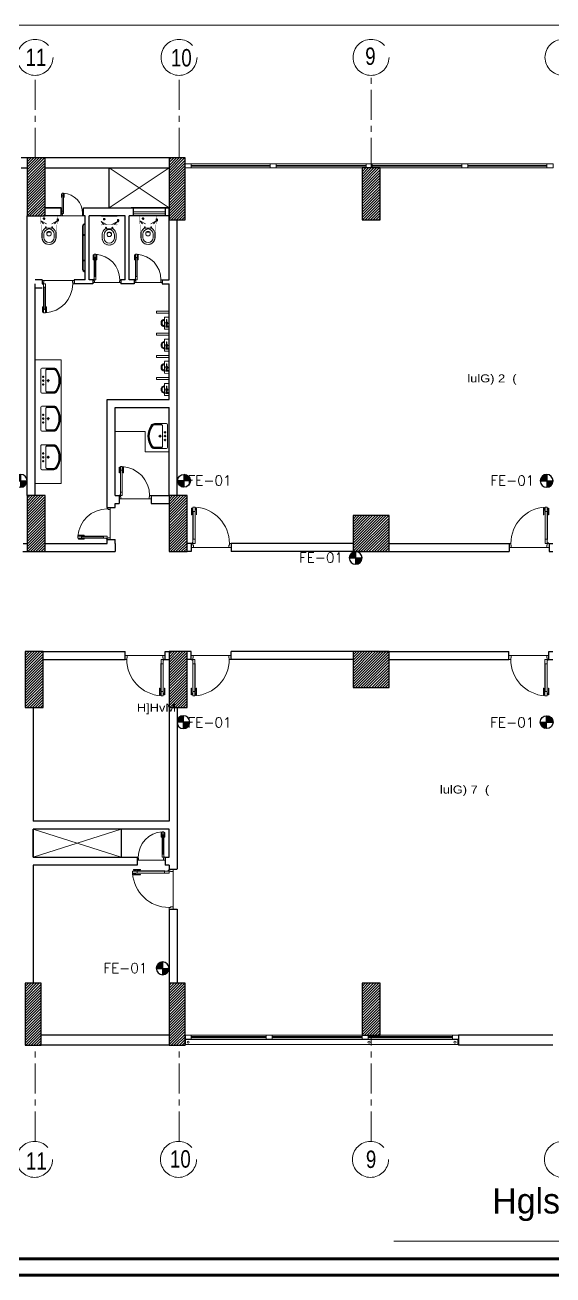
# Model space of a CAD drawing. Extents: x 846 to 947, y 375 to 797.
# Drawn here: x 871.15 to 884.35, y 730.08 to 761.36 of the extents above; entities that cross this region are included whole.
import ezdxf
from ezdxf.enums import TextEntityAlignment as Align

# ---------------------------------------------------------------- set-up
doc = ezdxf.new("R2010")
doc.units = 0
doc.header["$MEASUREMENT"] = 0
doc.linetypes.add('CENTERX2', pattern=[4, 2.5, -0.5, 0.5, -0.5])
doc.linetypes.add('DASHED2', pattern=[0.375, 0.25, -0.125])
doc.layers.get('0').update_dxf_attribs({"color": 252, "linetype": 'CONTINUOUS', "lineweight": 30})
for name, color, linetype, lineweight in [('axis', 252, 'CENTERX2', 5), ('Column', 252, 'CONTINUOUS', 25), ('DOOR', 252, 'CONTINUOUS', 9), ('elev', 252, 'CONTINUOUS', 9), ('Elevation', 252, 'CONTINUOUS', 18), ('FF TEXT', 5, 'CONTINUOUS', 30), ('Furn', 252, 'CONTINUOUS', 9), ('hatch', 252, 'CONTINUOUS', 9), ('LIGHT 2', 252, 'CONTINUOUS', 9), ('R-SWTS-DET1', 252, 'CONTINUOUS', 5), ('text', 252, 'CONTINUOUS', 15), ('txt in circle', 252, 'CONTINUOUS', 13), ('UG-BORDER', 20, 'CONTINUOUS', 80), ('UG-Khartosha', 252, 'CONTINUOUS', 20), ('Wall', 252, 'CONTINUOUS', 30), ('WINDOW', 252, 'CONTINUOUS', 5)]:
    doc.layers.add(name, color=color, linetype=linetype, lineweight=lineweight)
doc.styles.add('BASEERA 01', font='romans.shx')
doc.styles.add('SOSA', font='sosa.shx')
doc.styles.add('SOSA2', font='SOSA.shx', dxfattribs={"width": 0.8})
pattern_1 = [(45, (1093.753867, 421.75845), (-0.0336759605, 0.0336759605), [])]
pattern_2 = [(45, (1093.753867, 420.65845), (-0.0336759605, 0.0336759605), [])]

# ---------------------------------------------------------------- blocks, each defined once
blk = doc.blocks.new('d8')
at = {"layer": 'DOOR', "color": 252}
for p, q in [((32.119, -112.748), (32.119, -112.048)), ((32.124, -112.048), (32.124, -112.748)), ((32.171, -112.048), (32.171, -112.748)), ((32.176, -112.748), (32.176, -112.048))]:
    blk.add_line(p, q, dxfattribs=at)
at = {"layer": 'DOOR', "color": 251}
blk.add_line((32.131, -112.954), (33.02, -112.954), dxfattribs=at)
at = {"layer": 'DOOR', "color": 1}
for points in [[(32.092, -112.137), (32.084, -112.137), (32.084, -111.965), (32.092, -111.965)], [(32.204, -112.137), (32.212, -112.137), (32.212, -111.965), (32.204, -111.965)], [(32.103, -111.983), (32.097, -111.983), (32.097, -112.003), (32.103, -112.003)], [(32.192, -111.983), (32.199, -111.983), (32.199, -112.003), (32.192, -112.003)]]:
    blk.add_lwpolyline(points, close=True, dxfattribs=at)
for points in [[(32.12, -112.02), (32.109, -112.02), (32.109, -111.965), (32.12, -111.965)], [(32.109, -112.01), (32.103, -112.01), (32.103, -111.976), (32.109, -111.976)], [(32.187, -112.01), (32.192, -112.01), (32.192, -111.976), (32.187, -111.976)]]:
    blk.add_lwpolyline(points, dxfattribs=at)
at = {"layer": 'DOOR', "color": 5}
for points in [[(32.124, -112.043), (32.124, -112.054), (32.171, -112.054), (32.171, -112.043), (32.176, -112.043), (32.176, -111.943), (32.176, -111.943), (32.12, -111.943), (32.12, -112.043)], [(32.076, -112.954), (32.076, -112.854), (32.12, -112.854), (32.12, -112.892), (32.131, -112.892), (32.131, -112.954)], [(32.124, -112.754), (32.124, -112.743), (32.171, -112.743), (32.171, -112.754), (32.176, -112.754), (32.176, -112.854), (32.176, -112.854), (32.12, -112.854), (32.12, -112.754)], [(33.076, -112.954), (33.076, -112.854), (33.031, -112.854), (33.031, -112.892), (33.02, -112.892), (33.02, -112.954)]]:
    blk.add_lwpolyline(points, close=True, dxfattribs=at)
blk.add_lwpolyline([(32.176, -112.02), (32.187, -112.02), (32.187, -111.965), (32.176, -111.965)], dxfattribs=at)
at = {"layer": 'DOOR', "color": 1}
for points in [[(32.092, -111.983, -1), (32.097, -111.983), (32.097, -111.983), (32.097, -112.003), (32.097, -112.003, -1), (32.092, -112.003), (32.092, -112.003)], [(32.204, -111.983, 1), (32.199, -111.983), (32.199, -111.983), (32.199, -112.003), (32.199, -112.003, 1), (32.204, -112.003), (32.204, -112.003)]]:
    blk.add_lwpolyline(points, format="xyb", close=True, dxfattribs=at)
at = {"layer": 'DOOR', "color": 5}
for points in [[(32.124, -112.053), (32.124, -112.053, -1), (32.124, -112.043)], [(32.171, -112.053), (32.171, -112.053, 1), (32.171, -112.043)], [(32.124, -112.743), (32.124, -112.743, 1), (32.124, -112.753)], [(32.171, -112.743), (32.171, -112.743, -1), (32.171, -112.753)]]:
    blk.add_lwpolyline(points, format="xyb", close=True, dxfattribs=at)
blk.add_circle((32.109, -112.843), 0.0111, dxfattribs=at)
at = {"layer": 'DOOR', "color": 252}
blk.add_arc((32.118, -112.854), 0.913, 360, 86.3977, dxfattribs=at)
blk = doc.blocks.new('d3')
at = {"layer": 'DOOR', "color": 252}
for p, q in [((45.662, -61.505), (45.662, -60.806)), ((45.667, -60.806), (45.667, -61.505)), ((45.714, -60.806), (45.714, -61.505)), ((45.719, -61.505), (45.719, -60.806))]:
    blk.add_line(p, q, dxfattribs=at)
at = {"layer": 'DOOR', "color": 251}
blk.add_line((45.674, -61.711), (46.563, -61.711), dxfattribs=at)
at = {"layer": 'DOOR', "color": 1}
for points in [[(45.634, -60.895), (45.626, -60.895), (45.626, -60.722), (45.634, -60.722)], [(45.646, -60.74), (45.64, -60.74), (45.64, -60.76), (45.646, -60.76)], [(45.735, -60.74), (45.741, -60.74), (45.741, -60.76), (45.735, -60.76)], [(45.747, -60.895), (45.755, -60.895), (45.755, -60.722), (45.747, -60.722)]]:
    blk.add_lwpolyline(points, close=True, dxfattribs=at)
for points in [[(45.634, -60.74, -1), (45.64, -60.74), (45.64, -60.74), (45.64, -60.76), (45.64, -60.76, -1), (45.634, -60.76), (45.634, -60.76)], [(45.747, -60.74, 1), (45.741, -60.74), (45.741, -60.74), (45.741, -60.76), (45.741, -60.76, 1), (45.747, -60.76), (45.747, -60.76)]]:
    blk.add_lwpolyline(points, format="xyb", close=True, dxfattribs=at)
for points in [[(45.652, -60.767), (45.646, -60.767), (45.646, -60.733), (45.652, -60.733)], [(45.663, -60.778), (45.652, -60.778), (45.652, -60.722), (45.663, -60.722)], [(45.729, -60.767), (45.735, -60.767), (45.735, -60.733), (45.729, -60.733)]]:
    blk.add_lwpolyline(points, dxfattribs=at)
at = {"layer": 'DOOR', "color": 5}
for points in [[(45.667, -60.81), (45.667, -60.81, -1), (45.667, -60.801)], [(45.714, -60.81), (45.714, -60.81, 1), (45.714, -60.801)], [(45.667, -61.5), (45.667, -61.5, 1), (45.667, -61.51)], [(45.714, -61.5), (45.714, -61.5, -1), (45.714, -61.51)]]:
    blk.add_lwpolyline(points, format="xyb", close=True, dxfattribs=at)
for points in [[(45.667, -60.8), (45.667, -60.811), (45.714, -60.811), (45.714, -60.8), (45.718, -60.8), (45.718, -60.7), (45.718, -60.7), (45.663, -60.7), (45.663, -60.8)], [(45.618, -61.711), (45.618, -61.611), (45.663, -61.611), (45.663, -61.649), (45.674, -61.649), (45.674, -61.711)], [(45.667, -61.511), (45.667, -61.5), (45.714, -61.5), (45.714, -61.511), (45.718, -61.511), (45.718, -61.611), (45.718, -61.611), (45.663, -61.611), (45.663, -61.511)], [(46.618, -61.711), (46.618, -61.611), (46.574, -61.611), (46.574, -61.649), (46.563, -61.649), (46.563, -61.711)]]:
    blk.add_lwpolyline(points, close=True, dxfattribs=at)
blk.add_lwpolyline([(45.718, -60.778), (45.729, -60.778), (45.729, -60.722), (45.718, -60.722)], dxfattribs=at)
blk.add_circle((45.652, -61.6), 0.0111, dxfattribs=at)
at = {"layer": 'DOOR', "color": 252}
blk.add_arc((45.661, -61.611), 0.913, 360, 86.3977, dxfattribs=at)
blk = doc.blocks.new('gfhh')
at = {"layer": 'Furn'}
for p, q in [((-7.35, -128.82), (-7.648, -128.843)), ((-7.64, -128.959), (-7.648, -128.843)), ((-7.34, -128.936), (-7.349, -128.82)), ((-7.64, -128.959), (-7.34, -128.936)), ((-7.566, -128.872), (-7.601, -128.874)), ((-7.601, -128.874), (-7.6, -128.88)), ((-7.554, -128.953), (-7.601, -128.956)), ((-7.6, -128.88), (-7.565, -128.877)), ((-7.563, -128.912), (-7.598, -128.915)), ((-7.598, -128.915), (-7.597, -128.921)), ((-7.597, -128.921), (-7.562, -128.918)), ((-7.595, -128.88), (-7.592, -128.914)), ((-7.56, -128.947), (-7.595, -128.95)), ((-7.592, -128.92), (-7.589, -128.949)), ((-7.569, -128.913), (-7.571, -128.878)), ((-7.571, -128.884), (-7.508, -128.879)), ((-7.506, -128.902), (-7.569, -128.907)), ((-7.566, -128.948), (-7.568, -128.919)), ((-7.565, -128.877), (-7.566, -128.872)), ((-7.562, -128.918), (-7.563, -128.912)), ((-7.413, -128.878), (-7.478, -128.882)), ((-7.478, -128.894), (-7.412, -128.889))]:
    blk.add_line(p, q, dxfattribs=at)
blk.add_circle((-7.494, -128.89), 0.0175, dxfattribs=at)
for centre, radius, start, end in [((-7.497, -128.848), 0.1, 14.0388, 174.7471), ((-7.497, -128.848), 0.0751, 17.146, 171.5072), ((-7.494, -128.89), 0.0292, 16.1825, 160.8925), ((-7.594, -128.956), 0.0061, 96.7146, 181.8978), ((-7.56, -128.953), 0.0061, 6.7146, 91.8978), ((-7.494, -128.89), 0.0292, 207.1567, 352.8832), ((-7.413, -128.883), 0.00584, 274.3062, 94.3062)]:
    blk.add_arc(centre, radius, start, end, dxfattribs=at)
blk = doc.blocks.new('d4')
at = {"layer": 'DOOR', "color": 252}
for p, q in [((73.811, -79.755), (73.811, -79.195)), ((73.815, -79.195), (73.815, -79.755)), ((73.852, -79.195), (73.852, -79.755)), ((73.856, -79.755), (73.856, -79.195))]:
    blk.add_line(p, q, dxfattribs=at)
at = {"layer": 'DOOR', "color": 251}
blk.add_line((73.82, -79.92), (74.531, -79.92), dxfattribs=at)
at = {"layer": 'DOOR', "color": 1}
for points in [[(73.789, -79.267), (73.782, -79.267), (73.782, -79.129), (73.789, -79.129)], [(73.878, -79.267), (73.885, -79.267), (73.885, -79.129), (73.878, -79.129)], [(73.798, -79.143), (73.793, -79.143), (73.793, -79.159), (73.798, -79.159)], [(73.869, -79.143), (73.874, -79.143), (73.874, -79.159), (73.869, -79.159)]]:
    blk.add_lwpolyline(points, close=True, dxfattribs=at)
for points in [[(73.811, -79.173), (73.802, -79.173), (73.802, -79.129), (73.811, -79.129)], [(73.802, -79.165), (73.798, -79.165), (73.798, -79.137), (73.802, -79.137)], [(73.865, -79.165), (73.869, -79.165), (73.869, -79.137), (73.865, -79.137)]]:
    blk.add_lwpolyline(points, dxfattribs=at)
at = {"layer": 'DOOR', "color": 5}
for points in [[(73.815, -79.191), (73.815, -79.2), (73.852, -79.2), (73.852, -79.191), (73.856, -79.191), (73.856, -79.111), (73.856, -79.111), (73.811, -79.111), (73.811, -79.191)], [(73.815, -79.76), (73.815, -79.751), (73.852, -79.751), (73.852, -79.76), (73.856, -79.76), (73.856, -79.84), (73.856, -79.84), (73.811, -79.84), (73.811, -79.76)], [(73.776, -79.92), (73.776, -79.84), (73.811, -79.84), (73.811, -79.87), (73.82, -79.87), (73.82, -79.92)], [(74.576, -79.92), (74.576, -79.84), (74.54, -79.84), (74.54, -79.87), (74.531, -79.87), (74.531, -79.92)]]:
    blk.add_lwpolyline(points, close=True, dxfattribs=at)
blk.add_lwpolyline([(73.856, -79.173), (73.865, -79.173), (73.865, -79.129), (73.856, -79.129)], dxfattribs=at)
at = {"layer": 'DOOR', "color": 1}
for points in [[(73.789, -79.143, -1), (73.793, -79.143), (73.793, -79.143), (73.793, -79.159), (73.793, -79.159, -1), (73.789, -79.159), (73.789, -79.159)], [(73.878, -79.143, 1), (73.874, -79.143), (73.874, -79.143), (73.874, -79.159), (73.874, -79.159, 1), (73.878, -79.159), (73.878, -79.159)]]:
    blk.add_lwpolyline(points, format="xyb", close=True, dxfattribs=at)
at = {"layer": 'DOOR', "color": 5}
for points in [[(73.815, -79.199), (73.815, -79.199, -1), (73.815, -79.191)], [(73.852, -79.199), (73.852, -79.199, 1), (73.852, -79.191)], [(73.815, -79.751), (73.815, -79.751, 1), (73.815, -79.759)], [(73.852, -79.751), (73.852, -79.751, -1), (73.852, -79.759)]]:
    blk.add_lwpolyline(points, format="xyb", close=True, dxfattribs=at)
blk.add_circle((73.802, -79.831), 0.00889, dxfattribs=at)
at = {"layer": 'DOOR', "color": 252}
blk.add_arc((73.81, -79.84), 0.73, 359.9997, 86.3974, dxfattribs=at)
blk = doc.blocks.new('LAV15')
at = {"layer": 'Furn'}
for p, q in [((-0.044, 0.393), (-0.044, 0.083)), ((-0.014, 0.423), (0.576, 0.423)), ((0.152, 0.358), (0.209, 0.358)), ((0.181, 0.33), (0.181, 0.387)), ((0.252, 0.358), (0.309, 0.358)), ((0.281, 0.33), (0.281, 0.387)), ((0.41, 0.358), (0.353, 0.358)), ((0.381, 0.33), (0.381, 0.387)), ((0.606, 0.393), (0.606, 0.083)), ((-0.026, 0.243), (-0.026, 0.083)), ((-0.009, 0.261), (-0.009, 0.083)), ((0.024, 0.293), (0.539, 0.293)), ((0.244, 0.228), (0.317, 0.228)), ((0.281, 0.192), (0.281, 0.264)), ((0.571, 0.261), (0.571, 0.083)), ((0.589, 0.243), (0.589, 0.083))]:
    blk.add_line(p, q, dxfattribs=at)
for centre, radius in [((0.181, 0.358), 0.0151), ((0.281, 0.358), 0.0176), ((0.381, 0.358), 0.0151), ((0.281, 0.228), 0.0225)]:
    blk.add_circle(centre, radius, dxfattribs=at)
for centre, radius, start, end in [((-0.014, 0.393), 0.03, 90, 180), ((0.576, 0.393), 0.03, 0, 90), ((0.056, 0.083), 0.1, 180, 235.7711), ((0.024, 0.243), 0.05, 90, 180), ((0.056, 0.083), 0.0825, 180, 235.7711), ((0.024, 0.261), 0.0325, 90, 180), ((0.056, 0.083), 0.065, 180, 235.7711), ((0.281, 0.413), 0.5, 235.7711, 304.2289), ((0.281, 0.413), 0.483, 235.7711, 304.2289), ((0.281, 0.413), 0.465, 235.7711, 304.2289), ((0.539, 0.243), 0.05, 0, 90), ((0.539, 0.261), 0.0325, 0, 90), ((0.506, 0.083), 0.065, 304.2289, 0), ((0.506, 0.083), 0.0825, 304.2289, 0), ((0.506, 0.083), 0.1, 304.2289, 0)]:
    blk.add_arc(centre, radius, start, end, dxfattribs=at)
blk = doc.blocks.new('A$C5C187BFD')
at = {"layer": 'Furn', "const_width": 0.0014}
for points in [[(0.098, 0.09), (0.098, 0.172), (0.089, 0.179), (0.007, 0.179, 0.463455), (0.001, 0.171), (0.001, 0.09)], [(0.098, 0.172), (0.237, 0.172, -0.40227), (0.319, 0.09)], [(0.098, 0.09), (0.098, 0.008), (0.089, 0.001), (0.007, 0.001, -0.463455), (0.001, 0.009), (0.001, 0.09)], [(0.098, 0.008), (0.237, 0.008, 0.40227), (0.319, 0.09)]]:
    blk.add_lwpolyline(points, format="xyb", dxfattribs=at)
at = {"layer": 'Furn'}
for points in [[(0.033, 0.179), (0.058, 0.179), (0.058, 0.19), (0.033, 0.19)], [(0.038, 0.19), (0.054, 0.19), (0.054, 0.193), (0.038, 0.193)]]:
    blk.add_lwpolyline(points, close=True, dxfattribs=at)
for points in [[(0.089, 0.149), (0.055, 0.179), (0.089, 0.119)], [(0.089, 0.031), (0.055, 0.001), (0.089, 0.061)], [(0.196, 0.114), (0.196, 0.114)], [(0.196, 0.066), (0.196, 0.066)]]:
    blk.add_lwpolyline(points, dxfattribs=at)
at = {"layer": 'Furn', "const_width": 0.0014}
for points in [[(0.089, 0.179), (0.089, 0.09)], [(0.089, 0.001), (0.089, 0.09)]]:
    blk.add_lwpolyline(points, dxfattribs=at)
at = {"layer": 'Furn'}
for points in [[(0.193, 0.166, 0.198896), (0.138, 0.136, 0.197766), (0.135, 0.127), (0.135, 0.09)], [(0.193, 0.166), (0.237, 0.166, -0.402045), (0.313, 0.09)], [(0.193, 0.014, -0.198896), (0.138, 0.044, -0.197766), (0.135, 0.053), (0.135, 0.09)], [(0.172, 0.09), (0.172, 0.099, -0.300542), (0.186, 0.114), (0.204, 0.114, -0.297055), (0.218, 0.1), (0.218, 0.09)], [(0.172, 0.09), (0.172, 0.081, 0.300542), (0.186, 0.066), (0.204, 0.066, 0.297055), (0.218, 0.08), (0.218, 0.09)], [(0.177, 0.09), (0.177, 0.099, -0.279178), (0.19, 0.114, -1.386683)], [(0.177, 0.09), (0.177, 0.081, 0.279178), (0.19, 0.066, 1.386683)], [(0.193, 0.014), (0.237, 0.014, 0.402045), (0.313, 0.09)]]:
    blk.add_lwpolyline(points, format="xyb", dxfattribs=at)
blk.add_lwpolyline([(0.2, 0.034), (0.236, 0.034, 1), (0.236, 0.146), (0.2, 0.146, 1)], format="xyb", close=True, dxfattribs=at)
at = {"layer": 'Furn', "linetype": 'DASHED2'}
for centre, radius in [((0.031, 0.036), 0.00853), ((0.031, 0.036), 0.00538), ((0.124, 0.125), 0.00494), ((0.124, 0.055), 0.00494)]:
    blk.add_circle(centre, radius, dxfattribs=at)
blk = doc.blocks.new('d5')
at = {"layer": 'DOOR', "color": 252}
for p, q in [((94.413, -72.622), (94.413, -72.062)), ((94.417, -72.062), (94.417, -72.622)), ((94.454, -72.062), (94.454, -72.622)), ((94.458, -72.622), (94.458, -72.062))]:
    blk.add_line(p, q, dxfattribs=at)
at = {"layer": 'DOOR', "color": 251}
blk.add_line((94.449, -72.786), (93.738, -72.786), dxfattribs=at)
at = {"layer": 'DOOR', "color": 1}
for points in [[(94.391, -72.133), (94.384, -72.133), (94.384, -71.995), (94.391, -71.995)], [(94.4, -72.009), (94.395, -72.009), (94.395, -72.025), (94.4, -72.025)], [(94.471, -72.009), (94.476, -72.009), (94.476, -72.025), (94.471, -72.025)], [(94.481, -72.133), (94.487, -72.133), (94.487, -71.995), (94.481, -71.995)]]:
    blk.add_lwpolyline(points, close=True, dxfattribs=at)
for points in [[(94.391, -72.01, -1), (94.395, -72.01), (94.395, -72.01), (94.395, -72.025), (94.395, -72.025, -1), (94.391, -72.025), (94.391, -72.025)], [(94.481, -72.01, 1), (94.476, -72.01), (94.476, -72.01), (94.476, -72.025), (94.476, -72.025, 1), (94.481, -72.025), (94.481, -72.025)]]:
    blk.add_lwpolyline(points, format="xyb", close=True, dxfattribs=at)
for points in [[(94.405, -72.031), (94.4, -72.031), (94.4, -72.004), (94.405, -72.004)], [(94.458, -72.039), (94.467, -72.039), (94.467, -71.995), (94.458, -71.995)], [(94.467, -72.031), (94.471, -72.031), (94.471, -72.004), (94.467, -72.004)]]:
    blk.add_lwpolyline(points, dxfattribs=at)
at = {"layer": 'DOOR', "color": 5}
blk.add_lwpolyline([(94.414, -72.039), (94.405, -72.039), (94.405, -71.995), (94.414, -71.995)], dxfattribs=at)
for points in [[(94.417, -72.066), (94.417, -72.066, -1), (94.417, -72.058)], [(94.454, -72.066), (94.454, -72.066, 1), (94.454, -72.058)], [(94.417, -72.618), (94.417, -72.618, 1), (94.417, -72.626)], [(94.454, -72.618), (94.454, -72.618, -1), (94.454, -72.626)]]:
    blk.add_lwpolyline(points, format="xyb", close=True, dxfattribs=at)
for points in [[(94.454, -72.057), (94.454, -72.066), (94.417, -72.066), (94.417, -72.057), (94.414, -72.057), (94.414, -71.977), (94.414, -71.977), (94.458, -71.977), (94.458, -72.057)], [(93.694, -72.786), (93.694, -72.706), (93.729, -72.706), (93.729, -72.736), (93.738, -72.736), (93.738, -72.786)], [(94.454, -72.626), (94.454, -72.617), (94.417, -72.617), (94.417, -72.626), (94.414, -72.626), (94.414, -72.706), (94.414, -72.706), (94.458, -72.706), (94.458, -72.626)], [(94.494, -72.786), (94.494, -72.706), (94.458, -72.706), (94.458, -72.736), (94.449, -72.736), (94.449, -72.786)]]:
    blk.add_lwpolyline(points, close=True, dxfattribs=at)
blk.add_circle((94.467, -72.697), 0.00889, dxfattribs=at)
at = {"layer": 'DOOR', "color": 252}
blk.add_arc((94.459, -72.706), 0.73, 93.6023, 180, dxfattribs=at)
blk = doc.blocks.new('A$C11ED6BD5')
at = {"layer": 'axis', "color": 0, "ltscale": 0.3}
for p, q in [((-43.85, 22.2), (-43.85, 24.264)), ((-40.25, 22.2), (-40.25, 24.264)), ((-35.45, 21.95), (-35.45, 24.264)), ((-35.45, -2.411), (-35.45, 0.25)), ((-43.85, -2.411), (-43.85, 0)), ((-40.25, -2.411), (-40.25, 0))]:
    blk.add_line(p, q, dxfattribs=at)
at = {"layer": 'axis', "color": 0}
for centre in [(-43.85, 24.714), (-40.25, 24.714), (-35.45, 24.714), (-30.65, 24.714), (-43.863, -2.861), (-40.263, -2.861), (-35.463, -2.861), (-30.663, -2.861)]:
    blk.add_circle(centre, 0.45, dxfattribs=at)
at = {"layer": 'txt in circle', "color": 0, "ltscale": 0.01, "attachment_point": 5, "style": 'SOSA2'}
for s, insert, char_height in [('11', (-43.825, 24.717), 0.4355), ('10', (-40.192, 24.702), 0.4355), ('9', (-35.465, 24.741), 0.435), ('11', (-43.816, -2.9), 0.4355), ('10', (-40.216, -2.853), 0.4355), ('9', (-35.448, -2.861), 0.435)]:
    blk.add_mtext(s, dxfattribs=dict(at, insert=insert, char_height=char_height))
blk = doc.blocks.new('A$C67844AE1')
at = {"layer": 'FF TEXT', "color": 1}
for p, q in [((0, 0.085), (0, -0.089)), ((0.012, 0.084), (0, 0.072)), ((0.026, 0.081), (0, 0.056)), ((0.036, 0.077), (0, 0.043)), ((0.044, 0.073), (0, 0.03)), ((0.054, 0.066), (0, 0.014)), ((0.063, 0.057), (0, -0.003)), ((0.069, 0.051), (0.013, -0.003)), ((0.074, 0.043), (0.026, -0.003)), ((0.078, 0.035), (0.038, -0.003)), ((0.082, 0.026), (0.052, -0.003)), ((0.083, 0.014), (0.066, -0.003)), ((0.086, 0.006), (0.077, -0.003)), ((0.087, -0.003), (-0.086, -0.003)), ((-0.085, -0.014), (-0.075, -0.003)), ((-0.083, -0.024), (-0.062, -0.003)), ((-0.08, -0.034), (-0.05, -0.003)), ((-0.076, -0.042), (-0.037, -0.003)), ((-0.072, -0.05), (-0.025, -0.003)), ((-0.066, -0.057), (-0.012, -0.003)), ((-0.06, -0.064), (0, -0.003)), ((-0.054, -0.07), (0, -0.016)), ((-0.046, -0.075), (0, -0.029)), ((-0.039, -0.079), (0, -0.041)), ((-0.029, -0.083), (0, -0.054)), ((-0.019, -0.086), (0, -0.067)), ((-0.009, -0.088), (0, -0.079))]:
    blk.add_line(p, q, dxfattribs=at)
blk.add_circle((0, -0.002), 0.0865, dxfattribs=at)

msp = doc.modelspace()

# ---------------------------------------------------------------- hatches: boundary and pattern name
at = {"layer": 'hatch'}
h = msp.add_hatch(dxfattribs=at)
h.set_pattern_fill('ANSI31', color=256, scale=0.015, style=0)
h.set_pattern_definition(pattern_2)
h.paths.add_polyline_path([(871.197, 756.581), (871.647, 756.581), (871.647, 758.031), (871.197, 758.031)])
h = msp.add_hatch(dxfattribs=at)
h.set_pattern_fill('ANSI31', color=256, scale=0.015, style=0)
h.set_pattern_definition(pattern_2)
h.paths.add_polyline_path([(874.747, 756.481), (875.147, 756.481), (875.147, 758.031), (874.747, 758.031)])
h = msp.add_hatch(dxfattribs=at)
h.set_pattern_fill('ANSI31', color=256, scale=0.015, style=0)
h.set_pattern_definition(pattern_2)
h.paths.add_polyline_path([(879.572, 756.481), (880.022, 756.481), (880.022, 757.781), (879.572, 757.781)])
h = msp.add_hatch(dxfattribs=at)
h.set_pattern_fill('ANSI31', color=256, scale=0.015, style=0)
h.set_pattern_definition(pattern_2)
h.paths.add_polyline_path([(871.197, 748.181), (871.647, 748.181), (871.647, 749.581), (871.197, 749.581)])
h = msp.add_hatch(dxfattribs=at)
h.set_pattern_fill('ANSI31', color=256, scale=0.015, style=0)
h.set_pattern_definition(pattern_2)
h.paths.add_polyline_path([(874.747, 748.181), (875.197, 748.181), (875.197, 749.581), (874.747, 749.581)])
h = msp.add_hatch(dxfattribs=at)
h.set_pattern_fill('ANSI31', color=256, scale=0.015, style=0)
h.set_pattern_definition([(45, (1106.778867, 425.95845), (-0.0336759605, 0.0336759605), [])])
h.paths.add_polyline_path([(879.347, 748.181), (880.247, 748.181), (880.247, 749.081), (879.347, 749.081)])
h = msp.add_hatch(dxfattribs=at)
h.set_pattern_fill('ANSI31', color=256, scale=0.015, style=0)
h.set_pattern_definition(pattern_1)
h.paths.add_polyline_path([(871.147, 744.281), (871.597, 744.281), (871.597, 745.681), (871.147, 745.681)])
h = msp.add_hatch(dxfattribs=at)
h.set_pattern_fill('ANSI31', color=256, scale=0.015, style=0)
h.set_pattern_definition(pattern_1)
h.paths.add_polyline_path([(874.747, 744.281), (875.197, 744.281), (875.197, 745.681), (874.747, 745.681)])
h = msp.add_hatch(dxfattribs=at)
h.set_pattern_fill('ANSI31', color=256, scale=0.015, style=0)
h.set_pattern_definition([(45, (1106.778867, 422.55845), (-0.0336759605, 0.0336759605), [])])
h.paths.add_polyline_path([(879.347, 744.781), (880.247, 744.781), (880.247, 745.681), (879.347, 745.681)])
h = msp.add_hatch(dxfattribs=at)
h.set_pattern_fill('ANSI31', color=256, scale=0.015, style=0)
h.set_pattern_definition(pattern_1)
h.paths.add_polyline_path([(871.147, 735.831), (871.547, 735.831), (871.547, 737.381), (871.147, 737.381)])
h = msp.add_hatch(dxfattribs=at)
h.set_pattern_fill('ANSI31', color=256, scale=0.015, style=0)
h.set_pattern_definition(pattern_1)
h.paths.add_polyline_path([(874.747, 735.831), (875.147, 735.831), (875.147, 737.381), (874.747, 737.381)])
h = msp.add_hatch(dxfattribs=at)
h.set_pattern_fill('ANSI31', color=256, scale=0.015, style=0)
h.set_pattern_definition(pattern_1)
h.paths.add_polyline_path([(879.572, 736.081), (880.022, 736.081), (880.022, 737.381), (879.572, 737.381)])

# ---------------------------------------------------------------- linework, layer by layer
at = {"layer": 'Column'}
for points in [[(871.197, 756.581), (871.647, 756.581), (871.647, 758.031), (871.197, 758.031)], [(871.197, 756.581), (871.647, 756.581), (871.647, 758.031), (871.197, 758.031)], [(874.747, 756.481), (875.147, 756.481), (875.147, 758.031), (874.747, 758.031)], [(874.747, 756.481), (875.147, 756.481), (875.147, 758.031), (874.747, 758.031)], [(879.572, 756.481), (880.022, 756.481), (880.022, 757.781), (879.572, 757.781)], [(871.197, 748.181), (871.647, 748.181), (871.647, 749.581), (871.197, 749.581)], [(874.747, 748.181), (875.197, 748.181), (875.197, 749.581), (874.747, 749.581)], [(879.347, 748.181), (880.247, 748.181), (880.247, 749.081), (879.347, 749.081)], [(871.147, 744.281), (871.597, 744.281), (871.597, 745.681), (871.147, 745.681)], [(874.747, 744.281), (875.197, 744.281), (875.197, 745.681), (874.747, 745.681)], [(879.347, 744.781), (880.247, 744.781), (880.247, 745.681), (879.347, 745.681)], [(871.147, 735.831), (871.547, 735.831), (871.547, 737.381), (871.147, 737.381)], [(874.747, 735.831), (875.147, 735.831), (875.147, 737.381), (874.747, 737.381)], [(879.572, 736.081), (880.022, 736.081), (880.022, 737.381), (879.572, 737.381)]]:
    msp.add_lwpolyline(points, close=True, dxfattribs=at)
at = {"layer": 'DOOR', "color": 252}
for p, q in [((872.076, 756.696), (872.076, 757.088)), ((872.079, 757.088), (872.079, 756.696)), ((872.105, 757.088), (872.105, 756.696)), ((872.108, 756.696), (872.108, 757.088)), ((871.611, 754.796), (871.611, 754.236)), ((871.611, 754.796), (871.611, 754.236)), ((871.615, 754.236), (871.615, 754.796)), ((871.615, 754.236), (871.615, 754.796)), ((871.652, 754.236), (871.652, 754.796)), ((871.652, 754.236), (871.652, 754.796)), ((871.656, 754.796), (871.656, 754.236)), ((871.656, 754.796), (871.656, 754.236)), ((874.576, 740.604), (874.576, 741.094)), ((874.58, 741.094), (874.58, 740.604)), ((874.613, 741.094), (874.613, 740.604)), ((874.616, 740.604), (874.616, 741.094))]:
    msp.add_line(p, q, dxfattribs=at)
at = {"layer": 'DOOR', "color": 251}
for p, q in [((872.083, 756.581), (872.581, 756.581)), ((871.62, 754.961), (872.331, 754.961)), ((871.62, 754.961), (872.331, 754.961)), ((874.608, 740.461), (873.986, 740.461))]:
    msp.add_line(p, q, dxfattribs=at)
at = {"layer": 'DOOR', "color": 1}
for points in [[(872.061, 757.038), (872.056, 757.038), (872.056, 757.134), (872.061, 757.134)], [(872.067, 757.124), (872.064, 757.124), (872.064, 757.113), (872.067, 757.113)], [(872.117, 757.124), (872.121, 757.124), (872.121, 757.113), (872.117, 757.113)], [(872.124, 757.038), (872.128, 757.038), (872.128, 757.134), (872.124, 757.134)], [(871.588, 754.307), (871.582, 754.307), (871.582, 754.17), (871.588, 754.17)], [(871.588, 754.307), (871.582, 754.307), (871.582, 754.17), (871.588, 754.17)], [(871.598, 754.184), (871.593, 754.184), (871.593, 754.2), (871.598, 754.2)], [(871.598, 754.184), (871.593, 754.184), (871.593, 754.2), (871.598, 754.2)], [(871.669, 754.184), (871.674, 754.184), (871.674, 754.2), (871.669, 754.2)], [(871.669, 754.184), (871.674, 754.184), (871.674, 754.2), (871.669, 754.2)], [(871.678, 754.307), (871.685, 754.307), (871.685, 754.17), (871.678, 754.17)], [(871.678, 754.307), (871.685, 754.307), (871.685, 754.17), (871.678, 754.17)], [(874.557, 741.032), (874.551, 741.032), (874.551, 741.153), (874.557, 741.153)], [(874.565, 741.14), (874.561, 741.14), (874.561, 741.126), (874.565, 741.126)], [(874.627, 741.14), (874.632, 741.14), (874.632, 741.126), (874.627, 741.126)], [(874.635, 741.032), (874.641, 741.032), (874.641, 741.153), (874.635, 741.153)]]:
    msp.add_lwpolyline(points, close=True, dxfattribs=at)
for points in [[(872.061, 757.124, -1), (872.064, 757.124), (872.064, 757.124), (872.064, 757.113), (872.064, 757.113, -1), (872.061, 757.113), (872.061, 757.113)], [(872.124, 757.124, 1), (872.121, 757.124), (872.121, 757.124), (872.121, 757.113), (872.121, 757.113, 1), (872.124, 757.113), (872.124, 757.113)], [(871.588, 754.184, 1), (871.593, 754.184), (871.593, 754.184), (871.593, 754.2), (871.593, 754.2, 1), (871.588, 754.2), (871.588, 754.2)], [(871.588, 754.184, 1), (871.593, 754.184), (871.593, 754.184), (871.593, 754.2), (871.593, 754.2, 1), (871.588, 754.2), (871.588, 754.2)], [(871.678, 754.184, -1), (871.674, 754.184), (871.674, 754.184), (871.674, 754.2), (871.674, 754.2, -1), (871.678, 754.2), (871.678, 754.2)], [(871.678, 754.184, -1), (871.674, 754.184), (871.674, 754.184), (871.674, 754.2), (871.674, 754.2, -1), (871.678, 754.2), (871.678, 754.2)], [(874.557, 741.14, -1), (874.561, 741.14), (874.561, 741.14), (874.561, 741.126), (874.561, 741.126, -1), (874.557, 741.126), (874.557, 741.126)], [(874.635, 741.14, 1), (874.632, 741.14), (874.632, 741.14), (874.632, 741.126), (874.632, 741.126, 1), (874.635, 741.126), (874.635, 741.126)]]:
    msp.add_lwpolyline(points, format="xyb", close=True, dxfattribs=at)
for points in [[(872.07, 757.109), (872.067, 757.109), (872.067, 757.128), (872.07, 757.128)], [(872.077, 757.103), (872.07, 757.103), (872.07, 757.134), (872.077, 757.134)], [(872.114, 757.109), (872.117, 757.109), (872.117, 757.128), (872.114, 757.128)], [(871.602, 754.206), (871.598, 754.206), (871.598, 754.178), (871.602, 754.178)], [(871.602, 754.206), (871.598, 754.206), (871.598, 754.178), (871.602, 754.178)], [(871.611, 754.214), (871.602, 754.214), (871.602, 754.17), (871.611, 754.17)], [(871.611, 754.214), (871.602, 754.214), (871.602, 754.17), (871.611, 754.17)], [(871.664, 754.206), (871.669, 754.206), (871.669, 754.178), (871.664, 754.178)], [(871.664, 754.206), (871.669, 754.206), (871.669, 754.178), (871.664, 754.178)], [(874.569, 741.121), (874.565, 741.121), (874.565, 741.145), (874.569, 741.145)], [(874.616, 741.114), (874.623, 741.114), (874.623, 741.153), (874.616, 741.153)], [(874.623, 741.121), (874.627, 741.121), (874.627, 741.145), (874.623, 741.145)]]:
    msp.add_lwpolyline(points, dxfattribs=at)
at = {"layer": 'DOOR', "color": 5}
for points in [[(872.079, 757.085), (872.079, 757.085, -1), (872.079, 757.09)], [(872.105, 757.085), (872.105, 757.085, 1), (872.105, 757.09)], [(872.079, 756.698), (872.079, 756.698, 1), (872.079, 756.693)], [(872.105, 756.698), (872.105, 756.698, -1), (872.105, 756.693)], [(871.615, 754.792), (871.615, 754.792, -1), (871.615, 754.8)], [(871.615, 754.792), (871.615, 754.792, -1), (871.615, 754.8)], [(871.652, 754.792), (871.652, 754.792, 1), (871.652, 754.8)], [(871.652, 754.792), (871.652, 754.792, 1), (871.652, 754.8)], [(871.615, 754.24), (871.615, 754.24, 1), (871.615, 754.232)], [(871.615, 754.24), (871.615, 754.24, 1), (871.615, 754.232)], [(871.652, 754.24), (871.652, 754.24, -1), (871.652, 754.232)], [(871.652, 754.24), (871.652, 754.24, -1), (871.652, 754.232)], [(874.58, 741.091), (874.58, 741.091, -1), (874.58, 741.098)], [(874.613, 741.091), (874.613, 741.091, 1), (874.613, 741.098)], [(874.58, 740.608), (874.58, 740.608, 1), (874.58, 740.601)], [(874.613, 740.608), (874.613, 740.608, -1), (874.613, 740.601)]]:
    msp.add_lwpolyline(points, format="xyb", close=True, dxfattribs=at)
for points in [[(872.079, 757.091), (872.079, 757.084), (872.105, 757.084), (872.105, 757.091), (872.108, 757.091), (872.108, 757.147), (872.108, 757.147), (872.077, 757.147), (872.077, 757.091)], [(872.052, 756.581), (872.052, 756.637), (872.077, 756.637), (872.077, 756.615), (872.083, 756.615), (872.083, 756.581)], [(872.079, 756.693), (872.079, 756.699), (872.105, 756.699), (872.105, 756.693), (872.108, 756.693), (872.108, 756.637), (872.108, 756.637), (872.077, 756.637), (872.077, 756.693)], [(872.612, 756.581), (872.612, 756.637), (872.587, 756.637), (872.587, 756.615), (872.581, 756.615), (872.581, 756.581)], [(871.576, 754.961), (871.576, 754.881), (871.611, 754.881), (871.611, 754.911), (871.62, 754.911), (871.62, 754.961)], [(871.576, 754.961), (871.576, 754.881), (871.611, 754.881), (871.611, 754.911), (871.62, 754.911), (871.62, 754.961)], [(871.615, 754.801), (871.615, 754.792), (871.652, 754.792), (871.652, 754.801), (871.656, 754.801), (871.656, 754.881), (871.656, 754.881), (871.611, 754.881), (871.611, 754.801)], [(871.615, 754.801), (871.615, 754.792), (871.652, 754.792), (871.652, 754.801), (871.656, 754.801), (871.656, 754.881), (871.656, 754.881), (871.611, 754.881), (871.611, 754.801)], [(872.376, 754.961), (872.376, 754.881), (872.34, 754.881), (872.34, 754.911), (872.331, 754.911), (872.331, 754.961)], [(872.376, 754.961), (872.376, 754.881), (872.34, 754.881), (872.34, 754.911), (872.331, 754.911), (872.331, 754.961)], [(871.615, 754.232), (871.615, 754.241), (871.652, 754.241), (871.652, 754.232), (871.656, 754.232), (871.656, 754.152), (871.656, 754.152), (871.611, 754.152), (871.611, 754.232)], [(871.615, 754.232), (871.615, 754.241), (871.652, 754.241), (871.652, 754.232), (871.656, 754.232), (871.656, 754.152), (871.656, 754.152), (871.611, 754.152), (871.611, 754.232)], [(874.613, 741.098), (874.613, 741.09), (874.58, 741.09), (874.58, 741.098), (874.577, 741.098), (874.577, 741.168), (874.577, 741.168), (874.616, 741.168), (874.616, 741.098)], [(873.947, 740.461), (873.947, 740.531), (873.978, 740.531), (873.978, 740.504), (873.986, 740.504), (873.986, 740.461)], [(874.613, 740.601), (874.613, 740.608), (874.58, 740.608), (874.58, 740.601), (874.577, 740.601), (874.577, 740.531), (874.577, 740.531), (874.616, 740.531), (874.616, 740.601)], [(874.647, 740.461), (874.647, 740.531), (874.616, 740.531), (874.616, 740.504), (874.608, 740.504), (874.608, 740.461)]]:
    msp.add_lwpolyline(points, close=True, dxfattribs=at)
for points in [[(872.108, 757.103), (872.114, 757.103), (872.114, 757.134), (872.108, 757.134)], [(871.656, 754.214), (871.664, 754.214), (871.664, 754.17), (871.656, 754.17)], [(871.656, 754.214), (871.664, 754.214), (871.664, 754.17), (871.656, 754.17)], [(874.577, 741.114), (874.569, 741.114), (874.569, 741.153), (874.577, 741.153)]]:
    msp.add_lwpolyline(points, dxfattribs=at)
for centre, radius in [((872.07, 756.643), 0.00622), ((871.602, 754.872), 0.00889), ((871.602, 754.872), 0.00889), ((874.623, 740.538), 0.00778)]:
    msp.add_circle(centre, radius, dxfattribs=at)
at = {"layer": 'DOOR', "color": 252}
for centre, radius, start, end in [((872.076, 756.637), 0.511, 360, 86.3977), ((871.61, 754.881), 0.73, 273.6023, 0), ((871.61, 754.881), 0.73, 273.6023, 0), ((874.617, 740.531), 0.639, 93.6023, 180)]:
    msp.add_arc(centre, radius, start, end, dxfattribs=at)
at = {"layer": 'elev', "linetype": 'Continuous'}
for points in [[(875.147, 757.881), (875.297, 757.881), (875.297, 757.781), (875.147, 757.781)], [(877.272, 757.881), (877.422, 757.881), (877.422, 757.781), (877.272, 757.781)], [(879.672, 757.881), (879.822, 757.881), (879.822, 757.781), (879.672, 757.781)], [(882.072, 757.881), (882.222, 757.881), (882.222, 757.781), (882.072, 757.781)], [(884.197, 757.881), (884.35, 757.881), (884.35, 757.781), (884.197, 757.781)], [(875.147, 736.081), (875.297, 736.081), (875.297, 735.981), (875.147, 735.981)], [(877.172, 736.081), (877.322, 736.081), (877.322, 735.981), (877.172, 735.981)], [(879.572, 736.081), (879.722, 736.081), (879.722, 735.981), (879.572, 735.981)], [(881.837, 736.081), (881.987, 736.081), (881.987, 735.981), (881.837, 735.981)]]:
    msp.add_lwpolyline(points, close=True, dxfattribs=at)
at = {"layer": 'Elevation'}
msp.add_line((873.847, 756.781), (874.647, 756.781), dxfattribs=at)
msp.add_lwpolyline([(875.157, 735.971), (881.967, 735.971), (881.967, 735.841), (875.157, 735.841)], close=True, dxfattribs=at)
for centre in [(875.226, 735.903), (879.747, 735.903), (881.897, 735.903)]:
    msp.add_circle(centre, 0.0273, dxfattribs=at)
at = {"layer": 'Furn'}
for p, q in [((872.582, 756.324), (872.582, 755.239)), ((872.602, 756.321), (872.602, 755.241)), ((872.602, 756.11), (872.647, 756.11)), ((872.602, 756.09), (872.647, 756.09)), ((872.602, 755.472), (872.647, 755.472)), ((872.602, 755.452), (872.647, 755.452))]:
    msp.add_line(p, q, dxfattribs=at)
at = {"layer": 'Furn', "linetype": 'Continuous'}
for p, q in [((874.436, 754.197), (874.747, 754.197)), ((874.436, 754.147), (874.436, 754.197)), ((874.436, 754.147), (874.747, 754.147)), ((874.436, 753.643), (874.747, 753.643)), ((874.436, 753.593), (874.436, 753.643)), ((874.436, 753.593), (874.747, 753.593)), ((871.397, 752.98), (872.052, 752.98)), ((874.436, 753.089), (874.747, 753.089)), ((874.436, 753.039), (874.436, 753.089)), ((874.436, 753.039), (874.747, 753.039)), ((874.436, 752.535), (874.747, 752.535)), ((874.436, 752.485), (874.436, 752.535)), ((874.436, 752.485), (874.747, 752.485)), ((873.397, 751.181), (874.147, 751.181)), ((874.147, 750.677), (874.747, 750.677))]:
    msp.add_line(p, q, dxfattribs=at)
for points in [[(871.397, 749.881), (872.052, 749.881), (872.052, 752.98)], [(874.147, 750.677), (874.147, 751.181)]]:
    msp.add_lwpolyline(points, dxfattribs=at)
at = {"layer": 'Furn'}
for centre, radius, start, end in [((872.671, 756.303), 0.091, 105.1802, 166.752), ((872.671, 756.303), 0.071, 109.6122, 164.9915), ((872.671, 755.256), 0.091, 191.0679, 254.3436), ((872.671, 755.256), 0.071, 192.5363, 249.7618)]:
    msp.add_arc(centre, radius, start, end, dxfattribs=at)
at = {"layer": 'hatch'}
for p, q in [((873.247, 756.781), (874.747, 757.781)), ((874.747, 756.78), (873.247, 757.781)), ((873.547, 741.231), (871.347, 740.531)), ((871.347, 741.231), (873.547, 740.531))]:
    msp.add_line(p, q, dxfattribs=at)
at = {"layer": 'UG-BORDER', "color": 14, "lineweight": 20}
msp.add_line((925.782, 761.355), (846.77, 761.355), dxfattribs=at)
at = {"layer": 'UG-BORDER'}
for p, q in [((941.961, 730.482), (846.77, 730.482)), ((846.366, 730.077), (942.366, 730.077))]:
    msp.add_line(p, q, dxfattribs=at)
at = {"layer": 'UG-Khartosha'}
msp.add_line((880.37, 730.926), (894.259, 730.926), dxfattribs=at)
at = {"layer": 'Wall', "linetype": 'Continuous'}
for p, q in [((871.197, 758.031), (871.047, 758.031)), ((871.197, 758.031), (871.047, 758.031)), ((874.747, 758.031), (871.647, 758.031)), ((874.747, 758.031), (871.647, 758.031)), ((874.747, 758.031), (871.647, 758.031)), ((871.047, 757.781), (871.197, 757.781)), ((871.647, 757.781), (874.747, 757.781)), ((871.647, 757.781), (874.747, 757.781)), ((871.647, 757.781), (874.747, 757.781)), ((873.247, 756.781), (873.247, 757.781)), ((872.052, 756.781), (871.647, 756.781)), ((871.647, 756.78), (872.052, 756.78)), ((872.052, 756.581), (872.052, 756.781)), ((872.612, 756.581), (872.612, 756.781)), ((872.612, 756.78), (874.747, 756.78)), ((873.847, 756.781), (873.847, 756.581)), ((873.847, 756.781), (873.847, 756.581)), ((874.647, 756.781), (874.647, 756.581)), ((872.052, 756.581), (871.647, 756.581)), ((872.647, 756.581), (872.612, 756.581)), ((872.647, 754.981), (872.647, 756.581)), ((872.747, 754.981), (872.747, 756.581)), ((873.647, 756.581), (872.747, 756.581)), ((873.647, 754.981), (873.647, 756.581)), ((873.747, 754.981), (873.747, 756.581)), ((874.747, 756.581), (873.747, 756.581)), ((874.747, 754.981), (874.747, 756.581)), ((871.576, 754.981), (871.397, 754.981)), ((871.576, 754.981), (871.576, 754.881)), ((871.576, 754.981), (871.576, 754.881)), ((872.647, 754.981), (872.376, 754.981)), ((872.376, 754.981), (872.376, 754.881)), ((872.376, 754.981), (872.376, 754.881)), ((872.845, 754.881), (872.376, 754.881)), ((872.845, 754.981), (872.747, 754.981)), ((872.845, 754.981), (872.845, 754.881)), ((873.647, 754.981), (873.545, 754.981)), ((873.545, 754.981), (873.545, 754.881)), ((873.877, 754.881), (873.545, 754.881)), ((873.877, 754.981), (873.747, 754.981)), ((873.877, 754.981), (873.877, 754.881)), ((874.577, 754.981), (874.577, 754.881)), ((874.577, 754.981), (874.747, 754.981)), ((874.577, 754.881), (874.747, 754.881)), ((874.677, 754.881), (874.747, 754.881)), ((874.747, 754.781), (874.747, 754.881)), ((874.747, 754.781), (874.747, 754.881)), ((873.197, 751.981), (874.747, 751.981)), ((873.197, 749.281), (873.197, 751.981)), ((873.397, 751.781), (874.747, 751.781)), ((873.397, 749.581), (873.397, 751.781)), ((873.397, 749.581), (873.497, 749.581)), ((873.497, 749.581), (873.497, 749.381)), ((874.297, 749.581), (874.747, 749.581)), ((874.297, 749.581), (874.297, 749.381)), ((873.197, 749.281), (873.397, 749.281)), ((873.397, 749.381), (873.497, 749.381)), ((873.397, 749.281), (873.397, 749.381)), ((874.297, 749.381), (874.747, 749.381)), ((871.095, 748.181), (871.195, 748.181)), ((871.097, 748.381), (871.197, 748.381)), ((871.647, 748.381), (873.197, 748.381)), ((871.647, 748.181), (873.397, 748.181)), ((873.197, 748.381), (873.197, 748.481)), ((873.197, 748.481), (873.397, 748.481)), ((873.397, 748.381), (873.397, 748.481)), ((873.397, 748.381), (873.397, 748.181)), ((875.299, 748.381), (875.197, 748.381)), ((875.299, 748.181), (875.197, 748.181)), ((875.299, 748.381), (875.299, 748.181)), ((879.347, 748.381), (876.299, 748.381)), ((876.299, 748.381), (876.299, 748.181)), ((879.547, 748.181), (876.299, 748.181)), ((879.997, 748.181), (883.25, 748.181)), ((880.247, 748.381), (883.25, 748.381)), ((883.25, 748.381), (883.25, 748.181)), ((884.247, 748.381), (884.347, 748.381)), ((884.25, 748.381), (884.25, 748.181)), ((884.25, 748.181), (884.347, 748.181)), ((871.597, 745.681), (873.647, 745.681)), ((873.647, 745.481), (873.647, 745.681)), ((874.647, 745.681), (874.747, 745.681)), ((874.647, 745.481), (874.647, 745.681)), ((875.297, 745.681), (875.197, 745.681)), ((875.297, 745.481), (875.297, 745.681)), ((879.547, 745.681), (876.297, 745.681)), ((876.297, 745.481), (876.297, 745.681)), ((879.943, 745.681), (883.247, 745.681)), ((883.247, 745.481), (883.247, 745.681)), ((884.247, 745.681), (884.347, 745.681)), ((884.247, 745.481), (884.247, 745.681)), ((871.597, 745.481), (873.647, 745.481)), ((874.647, 745.481), (874.747, 745.481)), ((875.297, 745.481), (875.197, 745.481)), ((879.347, 745.481), (876.297, 745.481)), ((880.247, 745.481), (883.247, 745.481)), ((884.247, 745.481), (884.347, 745.481)), ((871.347, 740.531), (871.347, 741.231)), ((874.747, 740.531), (874.747, 741.231)), ((873.947, 740.531), (873.947, 740.331)), ((874.647, 740.531), (874.647, 740.331)), ((873.947, 740.331), (871.347, 740.331)), ((874.747, 740.331), (874.647, 740.331)), ((874.747, 740.231), (874.941, 740.231)), ((874.747, 739.231), (874.947, 739.231)), ((874.747, 736.081), (871.547, 736.081)), ((875.147, 736.081), (875.147, 735.831)), ((881.987, 736.081), (881.987, 735.831)), ((884.347, 736.081), (881.987, 736.081)), ((874.747, 735.831), (871.547, 735.831)), ((884.347, 735.831), (881.987, 735.831))]:
    msp.add_line(p, q, dxfattribs=at)
for points in [[(874.747, 755.18), (874.747, 756.78), (873.797, 756.78)], [(871.197, 749.581), (871.197, 756.581)], [(874.947, 749.581), (874.947, 756.481)], [(871.397, 749.581), (871.397, 754.881)], [(871.397, 749.577), (871.397, 754.781), (871.576, 754.781)], [(874.747, 751.981), (874.747, 754.881)], [(874.747, 749.581), (874.747, 751.781)], [(874.747, 749.581), (874.747, 751.781)], [(871.347, 744.296), (871.347, 741.431)], [(874.747, 744.281), (874.747, 741.431)], [(874.947, 744.281), (874.947, 740.231)], [(874.747, 741.431), (871.347, 741.431)], [(871.347, 741.231), (871.347, 740.531), (873.947, 740.531)], [(874.747, 741.231), (871.347, 741.231)], [(873.547, 741.231), (873.547, 740.531)], [(874.647, 740.531), (874.747, 740.531)], [(871.347, 740.331), (871.347, 737.381)], [(874.747, 740.331), (874.747, 740.231)], [(874.747, 739.231), (874.747, 737.381)], [(874.947, 739.231), (874.947, 737.381)]]:
    msp.add_lwpolyline(points, dxfattribs=at)
at = {"layer": 'WINDOW', "linetype": 'Continuous'}
for p, q in [((877.272, 757.881), (875.297, 757.881)), ((879.672, 757.881), (877.422, 757.881)), ((882.072, 757.881), (879.822, 757.881)), ((884.197, 757.881), (882.222, 757.881)), ((877.272, 757.841), (875.297, 757.841)), ((877.272, 757.821), (875.297, 757.821)), ((875.297, 757.781), (879.572, 757.781)), ((879.672, 757.841), (877.422, 757.841)), ((879.672, 757.821), (877.422, 757.821)), ((882.072, 757.841), (879.822, 757.841)), ((882.072, 757.821), (879.822, 757.821)), ((879.947, 757.781), (884.197, 757.781)), ((884.197, 757.841), (882.222, 757.841)), ((884.197, 757.821), (882.222, 757.821)), ((877.172, 736.081), (875.297, 736.081)), ((877.172, 736.041), (875.297, 736.041)), ((877.172, 736.021), (875.297, 736.021)), ((877.172, 735.981), (875.297, 735.981)), ((879.572, 736.081), (877.322, 736.081)), ((879.572, 736.041), (877.322, 736.041)), ((879.572, 736.021), (877.322, 736.021)), ((879.572, 735.981), (877.322, 735.981)), ((881.837, 736.081), (879.722, 736.081)), ((881.837, 736.041), (879.722, 736.041)), ((881.837, 736.021), (879.722, 736.021)), ((881.837, 735.981), (879.722, 735.981))]:
    msp.add_line(p, q, dxfattribs=at)
at = {"layer": 'WINDOW'}
for p, q in [((873.847, 756.681), (874.647, 756.681)), ((873.847, 756.631), (874.647, 756.631)), ((873.847, 756.581), (874.647, 756.581))]:
    msp.add_line(p, q, dxfattribs=at)

# ---------------------------------------------------------------- block references
at = {"linetype": 'Continuous'}
msp.add_blockref('d4', (799.721, 829.42), dxfattribs=at)
for name, p, rotation in [('d4', (793.357, 674.705), 90.00000000000004), ('d3', (920.265, 683.87), 180), ('d3', (929.865, 683.87), 180)]:
    msp.add_blockref(name, p, dxfattribs=dict(at, rotation=rotation))
at = {"linetype": 'Continuous', "xscale": -1, "rotation": 180}
msp.add_blockref('d3', (829.678, 683.87), dxfattribs=at)
at = {"layer": 'axis'}
msp.add_blockref('A$C11ED6BD5', (915.247, 735.831), dxfattribs=at)
at = {"layer": 'FF TEXT', "yscale": 1.853654007063596}
for p, xscale, zscale in [((871.037, 749.954), -1.853654007063596, 1.853654007096103), ((875.121, 749.954), 1.853654007063596, 1.853654007063596), ((884.19, 749.952), -1.853654007063596, 1.853654007096103), ((879.413, 748.024), -1.853654007063596, 1.853654007096103), ((874.588, 737.755), -1.853654007063596, 1.853654007096103)]:
    msp.add_blockref('A$C67844AE1', p, dxfattribs=dict(at, xscale=xscale, zscale=zscale))
at = {"layer": 'FF TEXT', "yscale": 1.853654007063596, "zscale": 1.853654007063596, "rotation": 180}
for p, xscale in [((875.107, 743.907), -1.853654007063596), ((884.187, 743.907), 1.853654007063596)]:
    msp.add_blockref('A$C67844AE1', p, dxfattribs=dict(at, xscale=xscale))
at = {"layer": 'Furn', "xscale": 2.296550155765288, "yscale": 2.296550155765288, "zscale": 2.296550155765288, "rotation": 270}
for p in [(871.54, 756.582), (873.045, 756.567), (874.015, 756.582)]:
    msp.add_blockref('A$C5C187BFD', p, dxfattribs=at)
at = {"layer": 'Furn', "linetype": 'Continuous', "rotation": 85.66176587166208}
for p in [(746.735, 771.12), (746.735, 770.566), (746.735, 770.012), (746.735, 769.457)]:
    msp.add_blockref('gfhh', p, dxfattribs=at)
at = {"layer": 'Furn', "extrusion": (0, 0, -1)}
for p, xscale, yscale, zscale, rotation in [((-871.946, 752.727), 0.9629308734662396, 0.9629308734662396, -0.9629308734422743, 269.9999999999995), ((-871.946, 751.776), 0.9629308734662396, 0.9629308734662396, -0.9629308734422743, 269.9999999999995), ((-874.303, 751.339), -0.9629308734662396, 0.9629308734652116, -0.9629308734662396, 90.0000000000005), ((-871.946, 750.269), -0.9629308734662396, 0.9629308734652116, -0.9629308734662396, 270.0000000000005)]:
    msp.add_blockref('LAV15', p, dxfattribs=dict(at, xscale=xscale, yscale=yscale, zscale=zscale, rotation=rotation))
at = {"layer": 'LIGHT 2', "xscale": -0.8750000000000531, "yscale": 0.8750000000000531, "zscale": 0.8750000000000531}
for p in [(955.527, 818.598), (956.559, 818.598)]:
    msp.add_blockref('d5', p, dxfattribs=at)
at = {"layer": 'R-SWTS-DET1', "linetype": 'Continuous'}
msp.add_blockref('d8', (843.226, 861.234), dxfattribs=at)
at = {"layer": 'R-SWTS-DET1', "linetype": 'Continuous', "xscale": -1}
msp.add_blockref('d8', (916.325, 861.234), dxfattribs=at)
at = {"layer": 'R-SWTS-DET1', "linetype": 'Continuous', "xscale": -1, "rotation": 90}
msp.add_blockref('d8', (761.893, 772.306), dxfattribs=at)

# ---------------------------------------------------------------- texts
at = {"layer": 'FF TEXT', "color": 5, "ltscale": 0.05, "style": 'BASEERA 01'}
for p in [(875.036, 749.833), (882.609, 749.831), (877.825, 747.903), (875.036, 743.778), (882.606, 743.778), (872.934, 737.634)]:
    msp.add_text(' FE-01', height=0.25, dxfattribs=at).set_placement(p)
at = {"layer": 'text', "style": 'SOSA2', "width": 1.2}
for s, p in [('lulG) 2  (', (882.206, 752.413)), ('H]HvM', (873.943, 744.171)), ('lulG) 7  (  ', (881.521, 742.125))]:
    msp.add_text(s, height=0.2, dxfattribs=at).set_placement(p)
at = {"layer": 'UG-Khartosha', "style": 'SOSA'}
msp.add_text("Hglsr' H\x92trD gg],v HB,G", height=0.63338, rotation=359.9999, dxfattribs=at).set_placement((887.31, 731.854), align=Align.MIDDLE)

doc.saveas('drawing.dxf')
